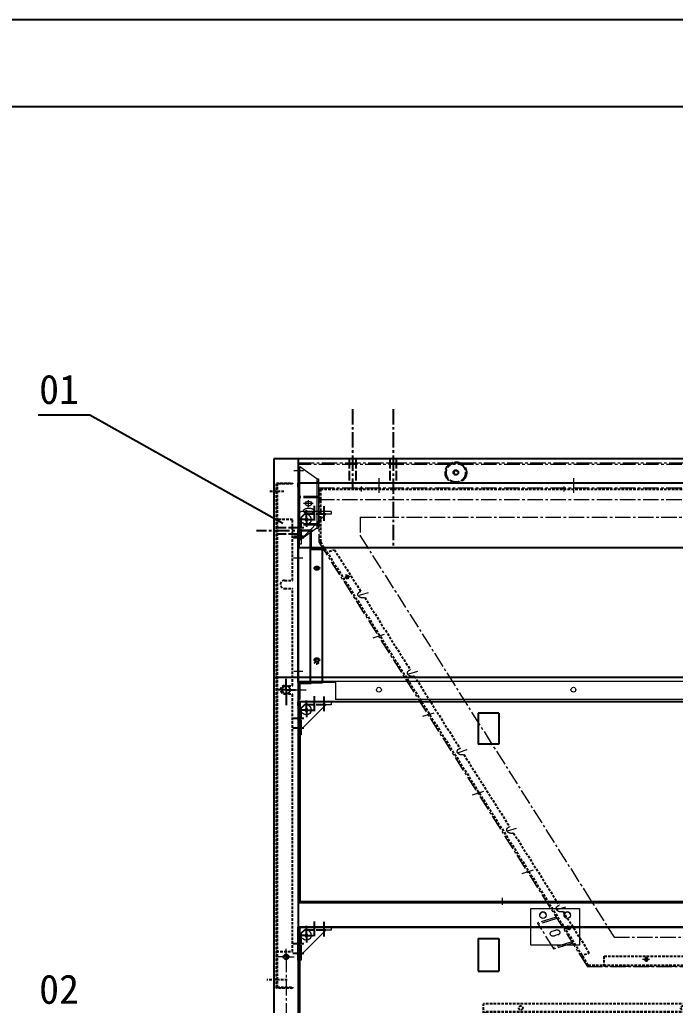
# Model space of a CAD drawing. Header units: millimetres. Extents: x -30327 to 34858, y 4015 to 75103.
# Drawn here: x -9398 to -8589, y 48975 to 50191 of the extents above; entities that cross this region are included whole.
import ezdxf

# ---------------------------------------------------------------- set-up
doc = ezdxf.new("R2010")
doc.units = ezdxf.units.MM
for name, pattern in [('ACAD_ISO02W100', [15, 12, -3]), ('CENTER2', [28.575, 19.05, -3.175, 3.175, -3.175]), ('HIDDEN2', [4.7625, 3.175, -1.5875])]:
    doc.linetypes.add(name, pattern=pattern)
doc.layers.add('cen', color=1, linetype='CENTER2', lineweight=9)
doc.layers.add('dim', color=2, linetype='Continuous', lineweight=9)
for name, color, linetype in [('green', 3, 'ACAD_ISO02W100'), ('hidden', 3, 'HIDDEN2'), ('magenta', 6, 'Continuous'), ('print', 30, 'Continuous'), ('red', 1, 'CENTER2')]:
    doc.layers.add(name, color=color, linetype=linetype)
doc.styles.add('GB', font='GBENOR.SHX', dxfattribs={"bigfont": 'gbcbig.shx'})
doc.styles.add('HZ', font='')
doc.styles.get('HZ').set_extended_font_data('SimSun')

# ---------------------------------------------------------------- blocks, each defined once
blk = doc.blocks.new('DT-A2-TITLE')
for p, q in [((594, 420), (0, 420)), ((584, 410), (10, 410))]:
    blk.add_line(p, q)
at = {"style": 'GB'}
for tag, p, height in [('#设计', (451.96, 38.52), 3.5), ('#品名', (523.32, 37.95), 3.5), ('#审核', (451.99, 28.1), 3.5), ('#图号', (526.67, 27.2), 3.5), ('#数量', (520.33, 14.51), 3.5), ('#版本', (552.92, 14.47), 3.5), ('#材料说明', (442.15, 13.59), 3)]:
    blk.add_attdef(tag, p, '', height=height, dxfattribs=at)
blk = doc.blocks.new('DDD')
for p, q in [((4725.7, 13519.5), (4695.2, 13550)), ((4725.7, 13519.5), (4695.2, 13550)), ((4720.7, 13553.5), (4715, 13547.7)), ((4720.7, 13553.5), (4715, 13547.7)), ((4729.2, 13545), (4723.5, 13539.2)), ((4729.2, 13545), (4723.5, 13539.2))]:
    blk.add_line(p, q)
blk.add_lwpolyline([(4688.7, 13553.5), (4724.2, 13553.5, -0.414214), (4729.2, 13548.5), (4729.2, 13513)], format="xyb")
blk.add_lwpolyline([(4688.7, 13553.5), (4724.2, 13553.5, -0.414214), (4729.2, 13548.5), (4729.2, 13513)], format="xyb")
for points in [[(4688.7, 13553.5), (4688.7, 13550)], [(4688.7, 13553.5), (4688.7, 13550)], [(4688.7, 13550), (4695.2, 13550)], [(4688.7, 13550), (4695.2, 13550)], [(4725.7, 13519.5), (4725.7, 13513)], [(4725.7, 13519.5), (4725.7, 13513)], [(4725.7, 13513), (4729.2, 13513)], [(4725.7, 13513), (4729.2, 13513)]]:
    blk.add_lwpolyline(points)
blk.add_circle((4719.2, 13543.5), 1.75)
blk.add_circle((4719.2, 13543.5), 1.75)
blk.add_arc((4719.2, 13543.5), 6, 135, 315)
blk.add_arc((4719.2, 13543.5), 6, 135, 315)
at = {"layer": 'green'}
for p, q in [((4695.2, 13550), (4721.7, 13550)), ((4695.2, 13550), (4721.7, 13550)), ((4721.7, 13550), (4725.7, 13546)), ((4721.7, 13550), (4725.7, 13546)), ((4725.7, 13519.5), (4725.7, 13546)), ((4725.7, 13519.5), (4725.7, 13546))]:
    blk.add_line(p, q, dxfattribs=at)
at = {"layer": 'red'}
for p, q in [((4697.2, 13542), (4697.2, 13560.2)), ((4697.2, 13542), (4697.2, 13560.2)), ((4709.2, 13542.3), (4709.2, 13560.5)), ((4709.2, 13542.3), (4709.2, 13560.5)), ((4719.2, 13543.5), (4719.2, 13555.1)), ((4719.2, 13543.5), (4719.2, 13555.1)), ((4719.2, 13543.5), (4710.8, 13543.5)), ((4719.2, 13543.5), (4710.8, 13543.5)), ((4719.2, 13543.5), (4719.2, 13534.6)), ((4719.2, 13543.5), (4727.7, 13543.5)), ((4719.2, 13543.5), (4719.2, 13534.6)), ((4719.2, 13543.5), (4727.7, 13543.5)), ((4735.9, 13533.5), (4722.4, 13533.5)), ((4735.9, 13533.5), (4722.4, 13533.5)), ((4735.9, 13521.5), (4722.4, 13521.5)), ((4735.9, 13521.5), (4722.4, 13521.5))]:
    blk.add_line(p, q, dxfattribs=at)
blk = doc.blocks.new('htrsdgstergs')
for p, q in [((3647, 65525.5), (3775, 65525.5)), ((3647, 65523.5), (3647, 65525.5)), ((3647, 65523.5), (3775, 65523.5)), ((3668, 65502.5), (3647, 65523.5)), ((3754, 65502.5), (3775, 65523.5)), ((3775, 65525.5), (3775, 65523.5)), ((3754, 65502.5), (3668, 65502.5)), ((3668, 65502.5), (3668, 65500.5)), ((3754, 65500.5), (3668, 65500.5)), ((3672, 65502.5), (3672, 65500.5)), ((3750, 65502.5), (3750, 65500.5)), ((3754, 65502.5), (3754, 65500.5))]:
    blk.add_line(p, q)
blk.add_circle((3711, 65513), 4)
at = {"layer": 'cen'}
for p, q in [((3654, 65519.2), (3654, 65531.1)), ((3768, 65519.2), (3768, 65531.1)), ((3711, 65507.1), (3711, 65519)), ((3704.6, 65513), (3717.2, 65513))]:
    blk.add_line(p, q, dxfattribs=at)
blk = doc.blocks.new('HDRTHRDTHD')
for p, q in [((5220.5, 65527.3), (5280.5, 65527.3)), ((5220.5, 65527.3), (5280.5, 65527.3)), ((5220.5, 65482.1), (5220.5, 65527.3)), ((5280.5, 65527.3), (5280.5, 65482.1)), ((5280.5, 65482.1), (5220.5, 65482.1))]:
    blk.add_line(p, q)
for centre in [(5235.5, 65519.3), (5265.5, 65519.3)]:
    blk.add_circle(centre, 4)
for centre in [(5235.5, 65519.3), (5265.5, 65519.3)]:
    blk.add_arc(centre, 4, 3.8383, 176.1617)
blk = doc.blocks.new('HEGHER')
for p, q in [((-26.3, 44092.1), (-1.3, 44092.1)), ((-1.3, 44092.1), (-1.3, 44042.1)), ((-1.3, 44092.1), (-1.3, 44042.1)), ((-26.3, 44089.6), (-1.3, 44089.6)), ((-16.3, 44071.1), (-11.3, 44071.1)), ((-16.3, 44063.1), (-11.3, 44063.1)), ((-26.3, 44044.6), (-1.3, 44044.6)), ((-26.3, 44042.1), (-1.3, 44042.1))]:
    blk.add_line(p, q)
for centre, start, end in [((-16.3, 44067.1), 90, 270), ((-11.3, 44067.1), 270, 90)]:
    blk.add_arc(centre, 4, start, end)
blk = doc.blocks.new('GSEFREGFSEA')
for p, q in [((-1587.4, 54556.5), (-1256.4, 55296.8)), ((-1256.4, 55296.8), (-810.5, 55296.8)), ((-831.4, 55296.8), (-1235.4, 55296.8)), ((-1536.4, 54545.6), (-1223.3, 55245.8)), ((-1223.3, 55245.8), (-843.5, 55245.8)), ((-1587.4, 54461.9), (-1587.4, 54556.5)), ((-1536.4, 54512.9), (-1536.4, 54545.6)), ((-1612.4, 54526.9), (-1612.4, 54476.9)), ((-1587.4, 54526.9), (-1612.4, 54526.9)), ((-1587.4, 54524.4), (-1612.4, 54524.4)), ((-1587.4, 54461.9), (-1587.4, 54518.4)), ((-1536.4, 54512.9), (-530.4, 54512.9)), ((-1597.4, 54505.9), (-1602.4, 54505.9)), ((-1597.4, 54497.9), (-1602.4, 54497.9)), ((-1587.4, 54479.4), (-1612.4, 54479.4)), ((-1587.4, 54476.9), (-1612.4, 54476.9)), ((-1587.4, 54461.9), (-1587.4, 54481.9)), ((-1587.4, 54481.9), (-479.4, 54481.9)), ((-1587.4, 54461.9), (-479.4, 54461.9))]:
    blk.add_line(p, q)
for centre, radius, start, end in [((-1288.6, 55195.7), 6, 63.9304, 247.8803), ((-1349.7, 55058.7), 6, 65.9054, 246.0633), ((-1410.9, 54921.8), 6, 65.9054, 246.0633), ((-1472.2, 54784.8), 6, 65.9054, 246.0633), ((-1533.4, 54647.9), 6, 65.9054, 246.0633), ((-1602.4, 54501.9), 4, 90, 270), ((-1597.4, 54501.9), 4, 270, 90)]:
    blk.add_arc(centre, radius, start, end)
at = {"layer": 'cen'}
for p, q in [((-1179.5, 55284.8), (-1188.1, 55284.8)), ((-1282.3, 55231.2), (-1274.4, 55227.7)), ((-1283.2, 55193.3), (-1294.1, 55198.2)), ((-1323.1, 55129), (-1336.9, 55135.1)), ((-1344, 55056.2), (-1355, 55061.1)), ((-1384.5, 54991.9), (-1398.2, 54998)), ((-1404.9, 54919.1), (-1415.8, 54924)), ((-1445.8, 54854.8), (-1459.5, 54860.9)), ((-1465.7, 54782), (-1476.7, 54786.9)), ((-1507.1, 54717.7), (-1520.9, 54723.8)), ((-1526.6, 54644.9), (-1537.6, 54649.8)), ((-1556.1, 54619.1), (-1548.2, 54615.6)), ((-1535.4, 54459.3), (-1535.4, 54467.9)), ((-1285.4, 54459.3), (-1285.4, 54467.9))]:
    blk.add_line(p, q, dxfattribs=at)
at = {"layer": 'cen', "ltscale": 4}
for p, q in [((-1183.4, 55288.5), (-1183.4, 55280)), ((-1277.2, 55233.1), (-1280.7, 55225.2)), ((-1551, 54620.9), (-1554.4, 54613.1))]:
    blk.add_line(p, q, dxfattribs=at)
at = {"layer": 'hidden'}
for p, q in [((-1585.4, 54556.1), (-1255.1, 55294.8)), ((-1255.1, 55294.8), (-811.8, 55294.8)), ((-1235.4, 55296.8), (-1235.4, 55278.8)), ((-1235.4, 55278.8), (-831.4, 55278.8)), ((-1286, 55201.1), (-1253.8, 55273.2)), ((-1264.7, 55278.1), (-1253.8, 55273.2)), ((-1347.2, 55064.2), (-1290.9, 55190.2)), ((-1408.5, 54927.3), (-1352.1, 55053.2)), ((-1469.7, 54790.3), (-1413.4, 54916.3)), ((-1530.9, 54653.4), (-1474.6, 54779.4)), ((-1568.3, 54569.8), (-1535.8, 54642.4)), ((-1579.3, 54574.7), (-1568.3, 54569.8)), ((-1585.4, 54463.9), (-1585.4, 54556.1)), ((-1585.4, 54463.9), (-481.4, 54463.9))]:
    blk.add_line(p, q, dxfattribs=at)
at = {"layer": 'hidden', "ltscale": 4}
for p, q in [((-1537.4, 54463.9), (-1537.4, 54461.9)), ((-1536.9, 54463.9), (-1536.9, 54461.9)), ((-1533.9, 54463.9), (-1533.9, 54461.9)), ((-1533.4, 54463.9), (-1533.4, 54461.9)), ((-1287.4, 54463.9), (-1287.4, 54461.9)), ((-1286.9, 54463.9), (-1286.9, 54461.9)), ((-1283.9, 54463.9), (-1283.9, 54461.9)), ((-1283.4, 54463.9), (-1283.4, 54461.9))]:
    blk.add_line(p, q, dxfattribs=at)
for centre, radius in [((-1183.4, 55284.8), 2), ((-1183.4, 55284.8), 1.5), ((-1278.7, 55229.6), 2), ((-1278.7, 55229.6), 2), ((-1278.7, 55229.6), 1.5), ((-1278.7, 55229.6), 1.5), ((-1552.5, 54617.5), 2), ((-1552.5, 54617.5), 2), ((-1552.5, 54617.5), 1.5), ((-1552.5, 54617.5), 1.5)]:
    blk.add_circle(centre, radius, dxfattribs=at)
at = {"xscale": -1, "rotation": 335.9053764266555}
blk.add_blockref('HEGHER', (-19298.8, 15016.6), dxfattribs=at)
blk = doc.blocks.new('HTHERHT')
at = {"lineweight": 15}
for p, q in [((9552.2, 59448), (8395.2, 59448)), ((8395.2, 59448), (8395.2, 59446.2)), ((8395.2, 59446.2), (8395.2, 59368.3)), ((8395.2, 59368.3), (8395.2, 59367.9)), ((9552.2, 59368.3), (8395.2, 59368.3)), ((8409.2, 59367.9), (8395.2, 59367.9)), ((8395.2, 59367.5), (8395.2, 59367.9)), ((8409.2, 59367.5), (8395.2, 59367.5)), ((8409.2, 59367.7), (8409.2, 59367.9)), ((9538.2, 59367.7), (8409.2, 59367.7)), ((8409.2, 59203), (8409.2, 59367.7)), ((8395.2, 59202), (8395.2, 59203)), ((9552.2, 59203), (8395.2, 59203)), ((8440.2, 59202), (8395.2, 59202)), ((8396.2, 59181), (8395.2, 59181)), ((8395.2, 59181), (8396.2, 59181)), ((9507.2, 59181), (8440.2, 59181))]:
    blk.add_line(p, q, dxfattribs=at)
for p, q in [((8395.2, 59202), (8395.2, 59181)), ((8396.2, 59202), (8396.2, 59181)), ((8440.2, 59203), (8440.2, 59181))]:
    blk.add_line(p, q)
for centre in [(8493.7, 59193), (8733.7, 59193)]:
    blk.add_circle(centre, 3)
at = {"layer": 'cen'}
for p, q in [((8493.7, 59454.2), (8493.7, 59436.1)), ((8733.7, 59454.2), (8733.7, 59436.1)), ((8388.5, 59193), (8403.8, 59193))]:
    blk.add_line(p, q, dxfattribs=at)
at = {"layer": 'hidden', "extrusion": (0, -0.707107, 0.707107)}
for centre in [(8416.7, 41961.9, -41961.9), (8416.7, 41879.2, -41879.2)]:
    blk.add_circle(centre, 2, dxfattribs=at)
blk = doc.blocks.new('HRTSHGSRTGH')
for p, q in [((11015.1, 58921), (11015.1, 59109)), ((11015.1, 59109), (11031.1, 59109)), ((11030.1, 59085.6), (11030.1, 59109)), ((11031.1, 59085.6), (11031.1, 59109)), ((11030.1, 58921), (11030.1, 59085.6)), ((11030.1, 59085.6), (11045.1, 59085.6)), ((11045.1, 58921), (11045.1, 59085.6)), ((11015.1, 58921), (11045.1, 58921)), ((11015.1, 58921), (11030.1, 58921)), ((11015.1, 58921), (11015.1, 58900)), ((11016.1, 58920), (11031.1, 58920)), ((11016.1, 58920), (11016.1, 58900)), ((11030.1, 58921.7), (11045.1, 58921.7)), ((11031.1, 58920), (11031.1, 58921))]:
    blk.add_line(p, q)
at = {"extrusion": (0, -0.707107, 0.707107)}
for centre in [(11038.1, 41763.2, -41763.2), (11038.1, 41683.2, -41683.2)]:
    blk.add_circle(centre, 3, dxfattribs=at)
for centre in [(11038.1, 41761.7, -41763.2), (11038.1, 41681.7, -41683.2)]:
    blk.add_arc(centre, 3, 14.4775, 165.5225, dxfattribs=at)
at = {"layer": 'cen'}
for p, q in [((11009.3, 59075), (11020.9, 59075)), ((11009.5, 58935), (11020.7, 58935))]:
    blk.add_line(p, q, dxfattribs=at)
blk = doc.blocks.new('HBTRSGSER')
for p, q in [((15660.8, 59098.7), (14503.8, 59098.7)), ((14503.8, 59098.7), (14503.8, 58852.7)), ((14749.3, 59084.7), (14723.8, 59084.7)), ((14723.8, 59084.7), (14723.8, 59046.7)), ((14749.3, 59084.7), (14749.3, 59046.7)), ((14749.3, 59046.7), (14723.8, 59046.7)), ((14503.8, 58852.7), (15660.8, 58852.7))]:
    blk.add_line(p, q)
at = {"layer": 'cen'}
blk.add_line((14753.8, 58848.4), (14753.8, 58857), dxfattribs=at)
blk = doc.blocks.new('GRSGSGHS')
for p, q in [((32090.5, 13971.6), (32090.5, 13679.6)), ((32102.5, 13971.6), (32090.5, 13971.6)), ((32100.5, 13971.6), (32100.5, 13679.6)), ((32102.5, 13972.6), (32102.5, 13971.6)), ((32102.5, 13972.6), (32250.5, 13972.6)), ((32250.5, 13971.6), (32250.5, 13972.6)), ((32250.5, 13971.6), (32262.5, 13971.6)), ((32250.5, 13971.6), (32252.5, 13971.6)), ((32252.5, 13679.6), (32252.5, 13971.6)), ((32262.5, 13679.6), (32262.5, 13971.6)), ((32106.5, 13966.6), (32106.5, 13936.6)), ((32106.5, 13966.6), (32136.5, 13966.6)), ((32136.5, 13936.6), (32136.5, 13966.6)), ((32142.5, 13966.6), (32173.5, 13966.6)), ((32142.5, 13936.6), (32142.5, 13966.6)), ((32173.5, 13966.6), (32173.5, 13936.6)), ((32179.5, 13966.6), (32179.5, 13936.6)), ((32179.5, 13966.6), (32209.5, 13966.6)), ((32209.5, 13936.6), (32209.5, 13966.6)), ((32215.5, 13966.6), (32246.5, 13966.6)), ((32215.5, 13936.6), (32215.5, 13966.6)), ((32246.5, 13966.6), (32246.5, 13936.6)), ((32106.5, 13936.6), (32136.5, 13936.6)), ((32142.5, 13936.6), (32173.5, 13936.6)), ((32179.5, 13936.6), (32209.5, 13936.6)), ((32215.5, 13936.6), (32246.5, 13936.6)), ((32106.5, 13930.6), (32106.5, 13900.6)), ((32106.5, 13930.6), (32136.5, 13930.6)), ((32136.5, 13900.6), (32136.5, 13930.6)), ((32142.5, 13900.6), (32142.5, 13930.6)), ((32142.5, 13930.6), (32173.5, 13930.6)), ((32173.5, 13930.6), (32173.5, 13900.6)), ((32179.5, 13930.6), (32179.5, 13900.6)), ((32179.5, 13930.6), (32209.5, 13930.6)), ((32209.5, 13900.6), (32209.5, 13930.6)), ((32215.5, 13900.6), (32215.5, 13930.6)), ((32215.5, 13930.6), (32246.5, 13930.6)), ((32246.5, 13930.6), (32246.5, 13900.6)), ((32106.5, 13900.6), (32136.5, 13900.6)), ((32142.5, 13900.6), (32173.5, 13900.6)), ((32179.5, 13900.6), (32209.5, 13900.6)), ((32215.5, 13900.6), (32246.5, 13900.6)), ((32106.5, 13894.6), (32106.5, 13864.6)), ((32106.5, 13894.6), (32136.5, 13894.6)), ((32136.5, 13864.6), (32136.5, 13894.6)), ((32142.5, 13894.6), (32173.5, 13894.6)), ((32142.5, 13864.6), (32142.5, 13894.6)), ((32173.5, 13894.6), (32173.5, 13864.6)), ((32179.5, 13894.6), (32179.5, 13864.6)), ((32179.5, 13894.6), (32209.5, 13894.6)), ((32209.5, 13864.6), (32209.5, 13894.6)), ((32215.5, 13894.6), (32246.5, 13894.6)), ((32215.5, 13864.6), (32215.5, 13894.6)), ((32246.5, 13894.6), (32246.5, 13864.6)), ((32106.5, 13864.6), (32136.5, 13864.6)), ((32142.5, 13864.6), (32173.5, 13864.6)), ((32179.5, 13864.6), (32209.5, 13864.6)), ((32215.5, 13864.6), (32246.5, 13864.6)), ((32106.5, 13858.6), (32106.5, 13828.6)), ((32106.5, 13858.6), (32136.5, 13858.6)), ((32136.5, 13828.6), (32136.5, 13858.6)), ((32142.5, 13828.6), (32142.5, 13858.6)), ((32142.5, 13858.6), (32173.5, 13858.6)), ((32173.5, 13858.6), (32173.5, 13828.6)), ((32179.5, 13858.6), (32179.5, 13828.6)), ((32179.5, 13858.6), (32209.5, 13858.6)), ((32209.5, 13828.6), (32209.5, 13858.6)), ((32215.5, 13828.6), (32215.5, 13858.6)), ((32215.5, 13858.6), (32246.5, 13858.6)), ((32246.5, 13858.6), (32246.5, 13828.6)), ((32106.5, 13828.6), (32136.5, 13828.6)), ((32142.5, 13828.6), (32173.5, 13828.6)), ((32179.5, 13828.6), (32209.5, 13828.6)), ((32215.5, 13828.6), (32246.5, 13828.6)), ((32106.5, 13822.6), (32173.5, 13822.6)), ((32106.5, 13822.6), (32106.5, 13792.6)), ((32106.5, 13822.6), (32136.5, 13822.6)), ((32136.5, 13792.6), (32136.5, 13822.6)), ((32142.5, 13822.6), (32173.5, 13822.6)), ((32142.5, 13792.6), (32142.5, 13822.6)), ((32173.5, 13822.6), (32173.5, 13792.6)), ((32179.5, 13822.6), (32179.5, 13792.6)), ((32179.5, 13822.6), (32209.5, 13822.6)), ((32209.5, 13792.6), (32209.5, 13822.6)), ((32215.5, 13822.6), (32246.5, 13822.6)), ((32215.5, 13792.6), (32215.5, 13822.6)), ((32246.5, 13822.6), (32246.5, 13792.6)), ((32106.5, 13792.6), (32136.5, 13792.6)), ((32142.5, 13792.6), (32173.5, 13792.6)), ((32179.5, 13792.6), (32209.5, 13792.6)), ((32215.5, 13792.6), (32246.5, 13792.6)), ((32106.5, 13786.6), (32106.5, 13756.6)), ((32106.5, 13786.6), (32136.5, 13786.6)), ((32136.5, 13756.6), (32136.5, 13786.6)), ((32142.5, 13756.6), (32142.5, 13786.6)), ((32142.5, 13786.6), (32173.5, 13786.6)), ((32173.5, 13786.6), (32173.5, 13756.6)), ((32179.5, 13786.6), (32179.5, 13756.6)), ((32179.5, 13786.6), (32209.5, 13786.6)), ((32209.5, 13756.6), (32209.5, 13786.6)), ((32215.5, 13756.6), (32215.5, 13786.6)), ((32215.5, 13786.6), (32246.5, 13786.6)), ((32246.5, 13786.6), (32246.5, 13756.6)), ((32106.5, 13756.6), (32136.5, 13756.6)), ((32142.5, 13756.6), (32173.5, 13756.6)), ((32179.5, 13756.6), (32209.5, 13756.6)), ((32215.5, 13756.6), (32246.5, 13756.6)), ((32106.5, 13750.6), (32106.5, 13720.6)), ((32106.5, 13750.6), (32136.5, 13750.6)), ((32136.5, 13720.6), (32136.5, 13750.6)), ((32142.5, 13750.6), (32173.5, 13750.6)), ((32142.5, 13720.6), (32142.5, 13750.6)), ((32173.5, 13750.6), (32173.5, 13720.6)), ((32179.5, 13750.6), (32179.5, 13720.6)), ((32179.5, 13750.6), (32209.5, 13750.6)), ((32209.5, 13720.6), (32209.5, 13750.6)), ((32215.5, 13750.6), (32246.5, 13750.6)), ((32215.5, 13720.6), (32215.5, 13750.6)), ((32246.5, 13750.6), (32246.5, 13720.6)), ((32106.5, 13720.6), (32136.5, 13720.6)), ((32142.5, 13720.6), (32173.5, 13720.6)), ((32179.5, 13720.6), (32209.5, 13720.6)), ((32215.5, 13720.6), (32246.5, 13720.6)), ((32106.5, 13714.6), (32106.5, 13684.6)), ((32106.5, 13714.6), (32136.5, 13714.6)), ((32136.5, 13684.6), (32136.5, 13714.6)), ((32142.5, 13684.6), (32142.5, 13714.6)), ((32142.5, 13714.6), (32173.5, 13714.6)), ((32173.5, 13714.6), (32173.5, 13684.6)), ((32179.5, 13714.6), (32179.5, 13684.6)), ((32179.5, 13714.6), (32209.5, 13714.6)), ((32209.5, 13684.6), (32209.5, 13714.6)), ((32215.5, 13684.6), (32215.5, 13714.6)), ((32215.5, 13714.6), (32246.5, 13714.6)), ((32246.5, 13714.6), (32246.5, 13684.6)), ((32106.5, 13684.6), (32136.5, 13684.6)), ((32142.5, 13684.6), (32173.5, 13684.6)), ((32179.5, 13684.6), (32209.5, 13684.6)), ((32215.5, 13684.6), (32246.5, 13684.6)), ((32102.5, 13679.6), (32090.5, 13679.6)), ((32102.5, 13678.6), (32102.5, 13679.6)), ((32102.5, 13678.6), (32102.5, 13679.6)), ((32102.5, 13678.6), (32250.5, 13678.6)), ((32250.5, 13679.6), (32262.5, 13679.6)), ((32250.5, 13679.6), (32250.5, 13678.6))]:
    blk.add_line(p, q)
for centre in [(32095.5, 13925.6), (32257.5, 13925.6), (32095.5, 13725.6), (32257.5, 13725.6)]:
    blk.add_circle(centre, 2.5)
at = {"layer": 'hidden'}
for p, q in [((32101.5, 13971.6), (32101.5, 13679.6)), ((32101.5, 13966.6), (32101.5, 13971.6)), ((32102.5, 13971.6), (32250.5, 13971.6)), ((32251.5, 13679.6), (32251.5, 13971.6)), ((32251.5, 13971.6), (32251.5, 13966.6)), ((32102.5, 13679.6), (32250.5, 13679.6))]:
    blk.add_line(p, q, dxfattribs=at)
blk = doc.blocks.new('HGSTRGSER')
for p, q in [((16760.4, 59348.3), (17917.4, 59348.3)), ((16760.4, 58774.3), (16760.4, 59348.3)), ((16980.4, 59334.3), (16980.4, 59294.3)), ((16980.4, 59334.3), (17005.9, 59334.3)), ((17005.9, 59334.3), (17005.9, 59294.3)), ((16980.4, 59294.3), (17005.9, 59294.3))]:
    blk.add_line(p, q)
at = {"layer": 'hidden', "rotation": 90}
blk.add_blockref('GRSGSGHS', (30958.5, 26991.3), dxfattribs=at)
blk = doc.blocks.new('HTSRSR')
for p, q in [((2395.4, 58562.8), (2395.4, 58588)), ((2385.4, 58576.2), (3008.4, 58576.2)), ((2385.4, 58556.2), (2385.4, 58576.2)), ((2386.4, 58575.2), (2386.4, 58556.2)), ((2430.4, 58576.2), (2430.4, 58556.2)), ((2963.4, 58556.2), (2963.4, 58576.2)), ((2998.4, 58584.3), (2998.4, 58566.7)), ((3007.4, 58556.2), (3007.4, 58575.2)), ((3008.4, 58576.2), (3008.4, 58556.2)), ((2748.4, 58566.2), (2748.4, 58556.2)), ((2758.4, 58566.2), (2758.4, 58556.2)), ((2878.4, 58566.2), (2878.4, 58556.2)), ((2888.4, 58566.2), (2888.4, 58556.2)), ((2386.4, 58556.2), (2385.4, 58556.2)), ((2430.4, 58556.2), (2748.4, 58556.2)), ((2758.4, 58556.2), (2878.4, 58556.2)), ((2888.4, 58556.2), (2963.4, 58556.2)), ((3008.4, 58556.2), (3007.4, 58556.2))]:
    blk.add_line(p, q)
for centre in [(2753.4, 58566.2), (2883.4, 58566.2)]:
    blk.add_arc(centre, 5, 0, 180)
at = {"layer": 'hidden'}
blk.add_line((3008.4, 58575.2), (2385.4, 58575.2), dxfattribs=at)

msp = doc.modelspace()

# ---------------------------------------------------------------- linework, layer by layer
for p, q in [((-9311.657, 49703.2647), (-9375.4189, 49703.2647)), ((-9073.7787, 49569.6652), (-9311.657, 49703.2647)), ((-9084.6261, 49649.3995), (-9084.6261, 48465.3995)), ((-7865.6261, 49649.3995), (-9084.6261, 49649.3995)), ((-9054.6261, 49649.3995), (-9054.6261, 48465.3995)), ((-9054.6261, 49614.3995), (-9054.6261, 49619.3995)), ((-9046.1408, 49619.3995), (-9054.6261, 49619.3995)), ((-7895.6261, 49619.3995), (-9054.6261, 49619.3995)), ((-7865.6261, 49379.3995), (-9084.6261, 49379.3995)), ((-9054.6261, 49379.3995), (-9054.6261, 49349.3995)), ((-7895.6261, 49349.3995), (-9054.6261, 49349.3995)), ((-9054.6261, 49349.3995), (-9054.6261, 49319.3995)), ((-9049.6261, 49349.3995), (-9054.6261, 49349.3995)), ((-9054.6261, 49344.3995), (-9054.6261, 49349.3995)), ((-7895.6261, 49101.4014), (-9054.6261, 49101.4014)), ((-7895.6261, 49071.4014), (-9054.6261, 49071.4014)), ((-9049.6261, 49071.4014), (-9054.6261, 49071.4014)), ((-9054.6261, 49066.4014), (-9054.6261, 49071.4014))]:
    msp.add_line(p, q)
msp.add_lwpolyline([(-9054.6261, 49030.9014), (-9054.6261, 49066.4014, -0.414213562), (-9049.6261, 49071.4014), (-9014.1261, 49071.4014)], format="xyb")
for centre, radius in [((-8860.1474, 49632.3995), 3), ((-9069.6261, 49364.3995), 5), ((-9069.6261, 49034.9053), 3)]:
    msp.add_circle(centre, radius)
for centre, start, end in [((-8860.1474, 49632.3995), 45, 315), ((-9069.6261, 49034.9053), 225, 135)]:
    msp.add_arc(centre, 2.5, start, end)
at = {"layer": 'cen'}
for q in [(-9069.6261, 49044.9053), (-9079.6261, 49034.9053), (-9059.6261, 49034.9053), (-9069.6261, 48880.3995)]:
    msp.add_line((-9069.6261, 49034.9053), q, dxfattribs=at)
msp.add_lwpolyline([(-9054.0805, 49644.5127), (-7895.5805, 49644.5127), (-7895.5805, 49642.5127), (-9054.0805, 49642.5127)], close=True, dxfattribs=at)
at = {"layer": 'green'}
for p, q in [((-8991.6261, 49649.3995), (-8991.6261, 49619.3995)), ((-8983.6261, 49649.3995), (-8983.6261, 49619.3995)), ((-8941.6261, 49649.3995), (-8941.6261, 49619.3995)), ((-8933.6261, 49649.3995), (-8933.6261, 49619.3995)), ((-9054.6261, 49564.3995), (-9084.6261, 49564.3995)), ((-9054.6261, 49556.3995), (-9084.6261, 49556.3995))]:
    msp.add_line(p, q, dxfattribs=at)
for radius in [13, 12]:
    msp.add_circle((-8860.1474, 49632.3995), radius, dxfattribs=at)
at = {"layer": 'print'}
msp.add_lwpolyline([(-11424.6499, 45675.2683), (-5037.9619, 45675.2683), (-5037.9619, 50191.1083), (-11424.6499, 50191.1083)], close=True, dxfattribs=at)
msp.add_lwpolyline([(-11424.6499, 45675.2683), (-5037.9619, 45675.2683), (-5037.9619, 50191.1083), (-11424.6499, 50191.1083)], close=True, dxfattribs=at)
at = {"layer": 'red'}
for p, q in [((-8987.6261, 49710.7406), (-8987.6261, 49613.323)), ((-8937.6261, 49710.7406), (-8937.6261, 49538.6998)), ((-9036.8063, 49560.3995), (-9106.1986, 49560.3995)), ((-9069.6261, 49364.3995), (-9069.6261, 49377.7024)), ((-9069.6261, 49364.3995), (-9081.0744, 49364.3995)), ((-9069.6261, 49364.3995), (-9069.6261, 49345.6137)), ((-9069.6261, 49364.3995), (-9057.9099, 49364.3995))]:
    msp.add_line(p, q, dxfattribs=at)

# ---------------------------------------------------------------- block references
at = {"xscale": 10.752, "yscale": 10.752, "zscale": 10.752}
msp.add_blockref('DT-A2-TITLE', (-11424.6499, 45675.2683), dxfattribs=at)
for name, p in [('HBTRSGSER', (-23556.3894, -9749.3239)), ('HGSTRGSER', (-25813.0392, -10276.8714))]:
    msp.add_blockref(name, p)
at = {"layer": 'cen', "extrusion": (0, 0.707107, 0.707107), "xscale": -1}
msp.add_blockref('GSEFREGFSEA', (7441.7068, -89551.3993, 35074.5345), dxfattribs=at)
at = {"layer": 'dim', "extrusion": (-4.32978e-17, -0.707107, 0.707107), "rotation": 90}
msp.add_blockref('htrsdgstergs', (56470.9031, 31328.7955, -35096.8205), dxfattribs=at)
at = {"layer": 'dim'}
for name, p in [('HTHERHT', (-17448.7871, -9828.5658)), ('HDRTHRDTHD', (-13988.1443, -16432.9167))]:
    msp.add_blockref(name, p, dxfattribs=at)
at = {"layer": 'dim', "xscale": -1}
for p in [(-4325.396, 36030.916), (-4325.396, 35795.916), (-4325.396, 35517.9179)]:
    msp.add_blockref('DDD', p, dxfattribs=at)
at = {"layer": 'hidden', "rotation": 90}
msp.add_blockref('HTSRSR', (49494.6191, 46610.9571), dxfattribs=at)
at = {"layer": 'magenta', "color": 1}
msp.add_blockref('HRTSHGSRTGH', (-20069.7103, -9547.6096), dxfattribs=at)

# ---------------------------------------------------------------- texts
at = {"style": 'HZ'}
for s, p in [('01    ', (-9374.3292, 49717.0834)), ('02    ', (-9374.3292, 48976.9476))]:
    msp.add_text(s, height=36.11846, dxfattribs=at).set_placement(p)

doc.saveas('drawing.dxf')
